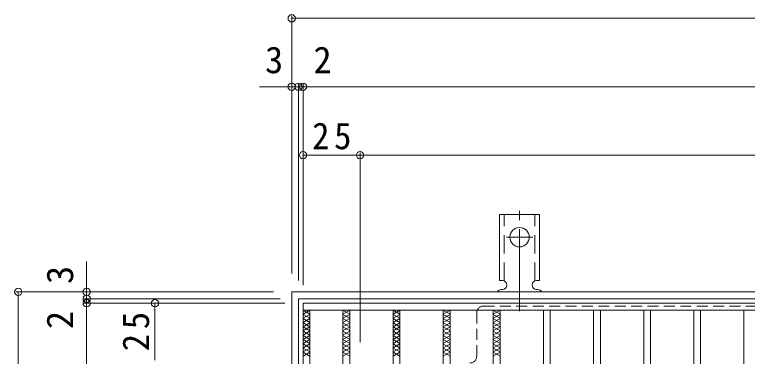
# Model space of a CAD drawing. Units: millimetres at full size, sheet at 1:4. Extents: x -926 to 1052, y -789 to 724.
# Drawn here: x -913.3 to -591.7, y 561.1 to 711 of the extents above; entities that cross this region are included whole.
import ezdxf
from ezdxf.enums import TextEntityAlignment as Align

# ---------------------------------------------------------------- set-up
doc = ezdxf.new("R2010")
doc.units = ezdxf.units.MM
doc.header["$LTSCALE"] = 4
doc.header["$PDMODE"] = 32
doc.header["$PDSIZE"] = 3.2
for name, pattern in [('CHAIN2', [12, 9, -1, 1, -1]), ('DASHED1', [1.8, 1.2, -0.6]), ('DASHED2', [3, 2, -1])]:
    doc.linetypes.add(name, pattern=pattern)
for name, color, linetype, lineweight in [('A-1', 3, 'Continuous', 9), ('A-2', 3, 'Continuous', 9), ('A-4', 7, 'Continuous', 9), ('A-7', 2, 'Continuous', 9), ('A-9', 6, 'Continuous', 9), ('A-A', 3, 'Continuous', 9)]:
    doc.layers.add(name, color=color, linetype=linetype, lineweight=lineweight)
doc.styles.add('ＭＳ ゴシック', font='')
doc.styles.get('ＭＳ ゴシック').set_extended_font_data('MS Gothic')

msp = doc.modelspace()

# ---------------------------------------------------------------- linework, layer by layer
at = {"layer": 'A-1', "color": 2}
for p, q in [((-788.713, 586.362), (-284.713, 586.362)), ((-788.713, 82.362), (-788.713, 586.362))]:
    msp.add_line(p, q, dxfattribs=at)
msp.add_lwpolyline([(-791.713, 79.362), (-791.713, 589.362), (-281.713, 589.362), (-281.713, 79.362)], close=True, dxfattribs=at)
at = {"layer": 'A-2'}
for p, q in [((-786.713, 584.362), (-286.713, 584.362)), ((-786.713, 581.362), (-286.713, 581.362)), ((-783.713, 581.362), (-783.713, 87.362)), ((-769.213, 581.362), (-769.213, 87.362)), ((-766.213, 581.362), (-766.213, 87.362)), ((-747.213, 581.362), (-747.213, 87.362)), ((-744.213, 581.362), (-744.213, 87.362)), ((-725.213, 581.362), (-725.213, 87.362)), ((-722.213, 581.362), (-722.213, 87.362)), ((-703.213, 581.362), (-703.213, 87.362)), ((-700.213, 581.362), (-700.213, 87.362)), ((-681.213, 581.362), (-681.213, 87.362)), ((-678.213, 581.362), (-678.213, 87.362)), ((-659.213, 581.362), (-659.213, 87.362)), ((-656.213, 581.362), (-656.213, 87.362)), ((-637.213, 581.362), (-637.213, 87.362)), ((-634.213, 581.362), (-634.213, 87.362)), ((-615.213, 581.362), (-615.213, 87.362)), ((-612.213, 581.362), (-612.213, 87.362)), ((-593.213, 581.362), (-593.213, 87.362))]:
    msp.add_line(p, q, dxfattribs=at)
msp.add_lwpolyline([(-786.713, 584.362), (-786.713, 84.362), (-286.713, 84.362)], dxfattribs=at)
at = {"layer": 'A-4'}
for p, q in [((-791.713, 710.562), (-791.713, 597.362)), ((-791.713, 709.362), (-281.713, 709.362)), ((-805.844, 679.362), (-788.713, 679.362)), ((-788.713, 680.562), (-788.713, 594.362)), ((-788.713, 679.362), (-786.713, 679.362)), ((-786.713, 680.562), (-786.713, 592.362)), ((-786.713, 679.362), (-286.713, 679.362)), ((-761.713, 650.562), (-761.713, 567.362)), ((-761.713, 649.362), (-786.713, 649.362)), ((-761.713, 649.362), (-311.713, 649.362)), ((-881.713, 602.629), (-881.713, 586.362)), ((-912.913, 589.362), (-799.713, 589.362)), ((-911.713, 589.362), (-911.713, 79.362)), ((-882.913, 586.362), (-796.713, 586.362)), ((-881.713, 586.362), (-881.713, 584.362)), ((-882.913, 584.362), (-794.713, 584.362)), ((-881.713, 584.362), (-881.713, 84.362)), ((-851.713, 559.362), (-851.713, 584.362))]:
    msp.add_line(p, q, dxfattribs=at)
for p in [(-791.713, 709.362), (-791.713, 679.362), (-788.713, 679.362), (-786.713, 679.362), (-786.713, 649.362), (-761.713, 649.362), (-761.713, 649.362), (-911.713, 589.362), (-881.713, 589.362), (-881.713, 586.362), (-881.713, 584.362), (-851.713, 584.362)]:
    msp.add_point(p, dxfattribs=at)
at = {"layer": 'A-7', "linetype": 'DASHED1'}
for p, q in [((-707.512, 583.166), (-365.914, 583.166)), ((-710.512, 561.166), (-710.512, 580.166))]:
    msp.add_line(p, q, dxfattribs=at)
for centre, start, end in [((-707.512, 580.166), 90, 180), ((-713.512, 561.166), 270, 0)]:
    msp.add_arc(centre, 3, start, end, dxfattribs=at)
at = {"layer": 'A-9'}
for p, q in [((-786.713, 581.362), (-783.713, 579.63)), ((-783.713, 581.362), (-786.713, 579.63)), ((-786.713, 579.514), (-783.713, 577.782)), ((-783.713, 579.514), (-786.713, 577.782)), ((-769.213, 581.362), (-766.213, 579.63)), ((-766.213, 581.362), (-769.213, 579.63)), ((-769.213, 579.514), (-766.213, 577.782)), ((-766.213, 579.514), (-769.213, 577.782)), ((-747.213, 581.362), (-744.213, 579.63)), ((-744.213, 581.362), (-747.213, 579.63)), ((-747.213, 579.514), (-744.213, 577.782)), ((-744.213, 579.514), (-747.213, 577.782)), ((-725.213, 581.362), (-722.213, 579.63)), ((-722.213, 581.362), (-725.213, 579.63)), ((-725.213, 579.514), (-722.213, 577.782)), ((-722.213, 579.514), (-725.213, 577.782)), ((-703.213, 581.362), (-700.213, 579.63)), ((-700.213, 581.362), (-703.213, 579.63)), ((-703.213, 579.514), (-700.213, 577.782)), ((-700.213, 579.514), (-703.213, 577.782)), ((-786.713, 577.667), (-783.713, 575.935)), ((-783.713, 577.667), (-786.713, 575.935)), ((-786.713, 575.819), (-783.713, 574.087)), ((-783.713, 575.819), (-786.713, 574.087)), ((-769.213, 577.667), (-766.213, 575.935)), ((-766.213, 577.667), (-769.213, 575.935)), ((-769.213, 575.819), (-766.213, 574.087)), ((-766.213, 575.819), (-769.213, 574.087)), ((-747.213, 577.667), (-744.213, 575.935)), ((-744.213, 577.667), (-747.213, 575.935)), ((-747.213, 575.819), (-744.213, 574.087)), ((-744.213, 575.819), (-747.213, 574.087)), ((-725.213, 577.667), (-722.213, 575.935)), ((-722.213, 577.667), (-725.213, 575.935)), ((-725.213, 575.819), (-722.213, 574.087)), ((-722.213, 575.819), (-725.213, 574.087)), ((-703.213, 577.667), (-700.213, 575.935)), ((-700.213, 577.667), (-703.213, 575.935)), ((-703.213, 575.819), (-700.213, 574.087)), ((-700.213, 575.819), (-703.213, 574.087)), ((-786.713, 573.972), (-783.713, 572.24)), ((-783.713, 573.972), (-786.713, 572.24)), ((-769.213, 573.972), (-766.213, 572.24)), ((-766.213, 573.972), (-769.213, 572.24)), ((-747.213, 573.972), (-744.213, 572.24)), ((-744.213, 573.972), (-747.213, 572.24)), ((-725.213, 573.972), (-722.213, 572.24)), ((-722.213, 573.972), (-725.213, 572.24)), ((-703.213, 573.972), (-700.213, 572.24)), ((-700.213, 573.972), (-703.213, 572.24)), ((-786.713, 572.124), (-783.713, 570.392)), ((-783.713, 572.124), (-786.713, 570.392)), ((-786.713, 570.277), (-783.713, 568.544)), ((-783.713, 570.277), (-786.713, 568.544)), ((-769.213, 572.124), (-766.213, 570.392)), ((-766.213, 572.124), (-769.213, 570.392)), ((-769.213, 570.277), (-766.213, 568.544)), ((-766.213, 570.277), (-769.213, 568.544)), ((-747.213, 572.124), (-744.213, 570.392)), ((-744.213, 572.124), (-747.213, 570.392)), ((-747.213, 570.277), (-744.213, 568.544)), ((-744.213, 570.277), (-747.213, 568.544)), ((-725.213, 572.124), (-722.213, 570.392)), ((-722.213, 572.124), (-725.213, 570.392)), ((-725.213, 570.277), (-722.213, 568.544)), ((-722.213, 570.277), (-725.213, 568.544)), ((-703.213, 572.124), (-700.213, 570.392)), ((-700.213, 572.124), (-703.213, 570.392)), ((-703.213, 570.277), (-700.213, 568.544)), ((-700.213, 570.277), (-703.213, 568.544)), ((-783.713, 568.429), (-786.713, 566.697)), ((-786.713, 568.429), (-783.713, 566.697)), ((-786.713, 566.581), (-783.713, 564.849)), ((-783.713, 566.581), (-786.713, 564.849)), ((-766.213, 568.429), (-769.213, 566.697)), ((-769.213, 568.429), (-766.213, 566.697)), ((-769.213, 566.581), (-766.213, 564.849)), ((-766.213, 566.581), (-769.213, 564.849)), ((-744.213, 568.429), (-747.213, 566.697)), ((-747.213, 568.429), (-744.213, 566.697)), ((-747.213, 566.581), (-744.213, 564.849)), ((-744.213, 566.581), (-747.213, 564.849)), ((-722.213, 568.429), (-725.213, 566.697)), ((-725.213, 568.429), (-722.213, 566.697)), ((-725.213, 566.581), (-722.213, 564.849)), ((-722.213, 566.581), (-725.213, 564.849)), ((-700.213, 568.429), (-703.213, 566.697)), ((-703.213, 568.429), (-700.213, 566.697)), ((-703.213, 566.581), (-700.213, 564.849)), ((-700.213, 566.581), (-703.213, 564.849)), ((-786.713, 564.734), (-783.713, 563.002)), ((-783.713, 564.734), (-786.713, 563.002)), ((-786.713, 562.886), (-783.713, 561.154)), ((-783.713, 562.886), (-786.713, 561.154)), ((-769.213, 564.734), (-766.213, 563.002)), ((-766.213, 564.734), (-769.213, 563.002)), ((-769.213, 562.886), (-766.213, 561.154)), ((-766.213, 562.886), (-769.213, 561.154)), ((-747.213, 564.734), (-744.213, 563.002)), ((-744.213, 564.734), (-747.213, 563.002)), ((-747.213, 562.886), (-744.213, 561.154)), ((-744.213, 562.886), (-747.213, 561.154)), ((-725.213, 564.734), (-722.213, 563.002)), ((-722.213, 564.734), (-725.213, 563.002)), ((-725.213, 562.886), (-722.213, 561.154)), ((-722.213, 562.886), (-725.213, 561.154)), ((-703.213, 564.734), (-700.213, 563.002)), ((-700.213, 564.734), (-703.213, 563.002)), ((-703.213, 562.886), (-700.213, 561.154)), ((-700.213, 562.886), (-703.213, 561.154))]:
    msp.add_line(p, q, dxfattribs=at)
at = {"layer": 'A-A', "color": 7, "linetype": 'CHAIN2'}
for p, q in [((-691.713, 580.894), (-691.713, 628.294)), ((-697.489, 613.362), (-685.937, 613.362))]:
    msp.add_line(p, q, dxfattribs=at)
at = {"layer": 'A-A'}
for p, q in [((-700.463, 594.362), (-700.463, 623.362)), ((-682.963, 623.362), (-700.463, 623.362)), ((-682.963, 594.362), (-682.963, 623.362)), ((-700.463, 594.362), (-699.213, 594.362)), ((-682.963, 594.362), (-684.213, 594.362)), ((-699.713, 590.362), (-699.213, 590.362)), ((-684.217, 590.362), (-683.704, 590.362))]:
    msp.add_line(p, q, dxfattribs=at)
at = {"layer": 'A-A', "linetype": 'DASHED2'}
for p, q in [((-698.463, 594.216), (-698.463, 623.362)), ((-684.963, 594.216), (-684.963, 623.362))]:
    msp.add_line(p, q, dxfattribs=at)
at = {"layer": 'A-A'}
msp.add_circle((-691.713, 613.362), 4.25, dxfattribs=at)
for centre, start, end in [((-699.213, 592.362), 270, 90), ((-684.213, 592.362), 90, 269.8667), ((-699.713, 588.362), 90.27596, 150.00047), ((-683.713, 588.362), 29.99927, 89.75836)]:
    msp.add_arc(centre, 2, start, end, dxfattribs=at)

# ---------------------------------------------------------------- texts
at = {"layer": 'A-4', "color": 2, "style": 'ＭＳ ゴシック'}
for s, p in [('3', (-803.414, 681.762)), ('2', (-782.15, 681.762))]:
    msp.add_text(s, height=11.73, dxfattribs=at).set_placement(p, align=Align.BOTTOM_LEFT)
for s, p in [('3', (-884.113, 592.814)), ('2', (-884.113, 573.057))]:
    msp.add_text(s, height=11.73, rotation=90, dxfattribs=at).set_placement(p, align=Align.BOTTOM_LEFT)
at = {"layer": 'A-4', "color": 2, "insert": (-782.713, 651.762), "char_height": 11.73, "attachment_point": 7, "style": 'ＭＳ ゴシック'}
msp.add_mtext('\\T1.27;\\W0.95;25', dxfattribs=at)
at = {"layer": 'A-4', "color": 2, "insert": (-854.113, 563.362), "char_height": 11.73, "attachment_point": 7, "rotation": 90, "style": 'ＭＳ ゴシック'}
msp.add_mtext('\\T1.27;\\W0.95;25', dxfattribs=at)

doc.saveas('drawing.dxf')
